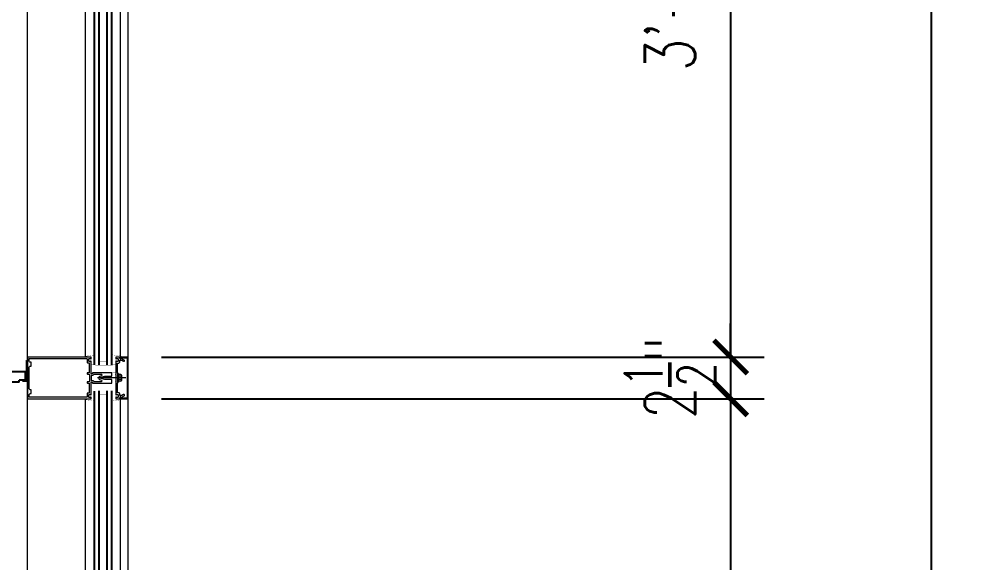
# Model space of a CAD drawing. Header units: inches. Extents: x 3850 to 5846, y -3 to 909.
# Drawn here: x 4793.8 to 4851.4, y 346.2 to 378.7 of the extents above; entities that cross this region are included whole.
import ezdxf

# ---------------------------------------------------------------- set-up
doc = ezdxf.new("R2010")
doc.units = ezdxf.units.IN
doc.header["$LTSCALE"] = 0.5
doc.header["$MEASUREMENT"] = 0
doc.layers.get('0').update_dxf_attribs({"lineweight": 18})
doc.layers.get('Defpoints').update_dxf_attribs({"color": 140, "lineweight": 18})
for name, color, linetype, lineweight in [('A-Anno-Dims', 211, 'Continuous', 18), ('A-Detl-Fine', 90, 'Continuous', 18), ('A-Detl-Medm', 31, 'Continuous', 25), ('A-Detl-Thin', 150, 'Continuous', 18), ('A-Detl-Wide', 213, 'Continuous', 50)]:
    doc.layers.add(name, color=color, linetype=linetype, lineweight=lineweight)
doc.styles.add('Arch-Dim', font='romans.shx', dxfattribs={"width": 0.75})
doc.dimstyles.new('Aec-Arch-I-96', dxfattribs={"dimscale": 96, "dimtxt": 0.09375, "dimasz": 0.0625, "dimexe": 0.0625, "dimexo": 0.0625, "dimgap": 0.03125, "dimtad": 1, "dimdec": 4, "dimzin": 3, "dimdsep": 46, "dimlunit": 4, "dimtxsty": 'Arch-Dim', "dimblk": 'ARCHTICK', "dimcen": 0.09375, "dimazin": 2, "dimtfac": 0.75, "dimtdec": 4, "dimtix": 1, "dimtmove": 2, "dimatfit": 2, "dimfxl": 1, "dimtolj": 1, "dimtzin": 0, "dimarcsym": 0})

# ---------------------------------------------------------------- blocks, each defined once
blk = doc.blocks.new('_ArchTick')
at = {"color": 0, "linetype": 'ByBlock', "const_width": 0.15}
blk.add_lwpolyline([(-0.5, -0.5), (0.5, 0.5)], dxfattribs=at)
blk = doc.blocks.new('*D153')
at = {"layer": 'A-Anno-Dims', "color": 0, "lineweight": -2, "transparency": 16777216}
for p, q in [((4802.32, 409.004), (4850.32, 409.004)), ((4848.32, 249.002), (4848.32, 409.004)), ((4802.32, 249.002), (4850.32, 249.002))]:
    blk.add_line(p, q, dxfattribs=at)
at = {"layer": 'Defpoints', "color": 0, "transparency": 16777216}
for p in [(4800.32, 409.004), (4848.32, 409.004), (4800.32, 249.002)]:
    blk.add_point(p, dxfattribs=at)
at = {"layer": 'A-Anno-Dims', "color": 0, "lineweight": -2, "transparency": 16777216, "xscale": 2, "yscale": 2, "zscale": 2}
for p, rotation in [((4848.32, 409.004), 90), ((4848.32, 249.002), 270)]:
    blk.add_blockref('_ArchTick', p, dxfattribs=dict(at, rotation=rotation))
at = {"layer": 'A-Anno-Dims', "color": 0, "transparency": 16777216, "insert": (4845.535, 329.003), "char_height": 3, "attachment_point": 5, "rotation": 90, "style": 'Arch-Dim'}
blk.add_mtext('\\A1;13\'-4"', dxfattribs=at)
blk = doc.blocks.new('*D157')
at = {"layer": 'A-Anno-Dims', "color": 0, "lineweight": -2, "transparency": 16777216}
for p, q in [((4802.32, 810.25), (4862.321, 810.25)), ((4860.321, 57), (4860.321, 810.25)), ((4802.32, 57), (4862.321, 57))]:
    blk.add_line(p, q, dxfattribs=at)
at = {"layer": 'Defpoints', "color": 0, "transparency": 16777216}
for p in [(4800.32, 810.25), (4860.321, 810.25), (4800.32, 57)]:
    blk.add_point(p, dxfattribs=at)
at = {"layer": 'A-Anno-Dims', "color": 0, "lineweight": -2, "transparency": 16777216, "xscale": 2, "yscale": 2, "zscale": 2}
for p, rotation in [((4860.321, 810.25), 90), ((4860.321, 57), 270)]:
    blk.add_blockref('_ArchTick', p, dxfattribs=dict(at, rotation=rotation))
at = {"layer": 'A-Anno-Dims', "color": 0, "transparency": 16777216, "insert": (4856.696, 433.625), "char_height": 3, "attachment_point": 5, "rotation": 90, "style": 'Arch-Dim'}
blk.add_mtext('\\A1;62\'-9{\\H0.750000x;\\S1/4;}"', dxfattribs=at)
blk = doc.blocks.new('*D160')
at = {"layer": 'A-Detl-Wide', "color": 0, "lineweight": -2, "transparency": 16777216}
for p, q in [((4802.32, 403), (4838.32, 403)), ((4836.32, 403), (4836.32, 358.503)), ((4802.32, 358.503), (4838.32, 358.503))]:
    blk.add_line(p, q, dxfattribs=at)
at = {"layer": 'Defpoints', "color": 0, "transparency": 16777216}
for p in [(4800.32, 403), (4800.32, 358.503), (4836.32, 358.503)]:
    blk.add_point(p, dxfattribs=at)
at = {"layer": 'A-Detl-Wide', "color": 0, "lineweight": -2, "transparency": 16777216, "xscale": 2, "yscale": 2, "zscale": 2}
for p, rotation in [((4836.32, 403), 90), ((4836.32, 358.503), 270)]:
    blk.add_blockref('_ArchTick', p, dxfattribs=dict(at, rotation=rotation))
at = {"layer": 'A-Detl-Wide', "color": 0, "transparency": 16777216, "insert": (4832.695, 380.751), "char_height": 3, "attachment_point": 5, "rotation": 90, "style": 'Arch-Dim'}
blk.add_mtext('\\A1;3\'-8{\\H0.750000x;\\S1/2;}"', dxfattribs=at)
blk = doc.blocks.new('*D161')
at = {"layer": 'A-Detl-Wide', "color": 0, "lineweight": -2, "transparency": 16777216}
for p, q in [((4836.32, 358.503), (4836.32, 360.503)), ((4802.32, 358.503), (4838.32, 358.503)), ((4836.32, 358.503), (4836.32, 356.003)), ((4802.32, 356.003), (4838.32, 356.003)), ((4836.32, 356.003), (4836.32, 354.003))]:
    blk.add_line(p, q, dxfattribs=at)
at = {"layer": 'Defpoints', "color": 0, "transparency": 16777216}
for p in [(4800.32, 358.503), (4800.32, 356.003), (4836.32, 356.003)]:
    blk.add_point(p, dxfattribs=at)
at = {"layer": 'A-Detl-Wide', "color": 0, "lineweight": -2, "transparency": 16777216, "xscale": 2, "yscale": 2, "zscale": 2}
for p, rotation in [((4836.32, 358.503), 270), ((4836.32, 356.003), 90)]:
    blk.add_blockref('_ArchTick', p, dxfattribs=dict(at, rotation=rotation))
at = {"layer": 'A-Detl-Wide', "color": 0, "transparency": 16777216, "insert": (4832.695, 357.253), "char_height": 3, "attachment_point": 5, "rotation": 90, "style": 'Arch-Dim'}
blk.add_mtext('\\A1;2{\\H0.750000x;\\S1/2;}"', dxfattribs=at)
blk = doc.blocks.new('*D162')
at = {"layer": 'A-Detl-Wide', "color": 0, "lineweight": -2, "transparency": 16777216}
for p, q in [((4802.32, 356.003), (4838.32, 356.003)), ((4836.32, 356.003), (4836.32, 282)), ((4802.32, 282), (4838.32, 282))]:
    blk.add_line(p, q, dxfattribs=at)
at = {"layer": 'Defpoints', "color": 0, "transparency": 16777216}
for p in [(4800.32, 356.003), (4800.32, 282), (4836.32, 282)]:
    blk.add_point(p, dxfattribs=at)
at = {"layer": 'A-Detl-Wide', "color": 0, "lineweight": -2, "transparency": 16777216, "xscale": 2, "yscale": 2, "zscale": 2}
for p, rotation in [((4836.32, 356.003), 90), ((4836.32, 282), 270)]:
    blk.add_blockref('_ArchTick', p, dxfattribs=dict(at, rotation=rotation))
at = {"layer": 'A-Detl-Wide', "color": 0, "transparency": 16777216, "insert": (4833.534, 319.001), "char_height": 3, "attachment_point": 5, "rotation": 90, "style": 'Arch-Dim'}
blk.add_mtext('\\A1;6\'-2"', dxfattribs=at)

msp = doc.modelspace()

# ---------------------------------------------------------------- linework, layer by layer
at = {"layer": 'A-Detl-Fine'}
for p, q in [((4797.78015, 358.56169), (4797.78003, 402.93959)), ((4799.85966, 358.56169), (4799.85954, 402.93959)), ((4797.83821, 358.56169), (4797.83821, 358.50268)), ((4799.87035, 358.56169), (4799.87035, 358.5009)), ((4799.75598, 357.50949), (4799.71598, 357.50949)), ((4799.71598, 357.50949), (4799.71598, 357.00949)), ((4799.75598, 357.50949), (4799.75598, 357.00949)), ((4799.89566, 357.4624), (4799.75598, 357.4624)), ((4800.18169, 357.25268), (4798.48788, 357.25268)), ((4799.75598, 357.00949), (4799.71598, 357.00949)), ((4799.89566, 357.36095), (4799.75598, 357.36095)), ((4799.89566, 357.15803), (4799.75598, 357.15803)), ((4799.89566, 357.05657), (4799.75598, 357.05657)), ((4799.89958, 357.44608), (4799.89958, 357.07289)), ((4799.91829, 357.44608), (4799.89958, 357.44608)), ((4799.91829, 357.07289), (4799.89958, 357.07289)), ((4799.93058, 357.41167), (4799.93058, 357.1073)), ((4797.78042, 282.06037), (4797.78016, 355.94367)), ((4797.83821, 355.94367), (4797.83821, 356.00268)), ((4799.85993, 282.06037), (4799.85967, 355.94367)), ((4799.87035, 355.94367), (4799.87035, 356.00446))]:
    msp.add_line(p, q, dxfattribs=at)
at = {"layer": 'A-Detl-Fine', "const_width": 0.01111}
for points in [[(4798.36592, 358.63647), (4797.83821, 358.56169)], [(4799.34265, 358.63647), (4799.87035, 358.56169)], [(4798.1216, 358.03399), (4798.36592, 358.03399)], [(4799.58696, 358.03399), (4799.34265, 358.03399)], [(4799.34289, 357.55855), (4799.58719, 357.55855)], [(4799.58719, 356.94681), (4799.34289, 356.94681)], [(4798.1216, 356.47137), (4798.36592, 356.47137)], [(4799.58696, 356.47137), (4799.34265, 356.47137)], [(4798.36592, 355.86889), (4797.83821, 355.94367)], [(4799.34265, 355.86889), (4799.87035, 355.94367)]]:
    msp.add_lwpolyline(points, dxfattribs=at)
at = {"layer": 'A-Detl-Fine', "linetype": 'Continuous', "const_width": 0.01111}
for points in [[(4799.34289, 357.49748), (4799.34289, 357.55855)], [(4799.34289, 356.94681), (4799.34289, 357.0079)]]:
    msp.add_lwpolyline(points, dxfattribs=at)
at = {"layer": 'A-Detl-Fine'}
for centre, radius, start, end in [((4799.87627, 357.41167), 0.05431, 290.9107, 69.0893), ((4799.76573, 357.25949), 0.16485, 322.0123, 37.9877), ((4799.87627, 357.1073), 0.05431, 290.9107, 69.0893)]:
    msp.add_arc(centre, radius, start, end, dxfattribs=at)
at = {"layer": 'A-Detl-Medm', "linetype": 'Continuous'}
for p, q in [((4798.31991, 358.03399), (4798.31978, 403.49998)), ((4798.56978, 403.49998), (4798.56991, 358.01407)), ((4799.06991, 358.01407), (4799.06978, 403.49998)), ((4799.31978, 403.49998), (4799.31991, 358.01407)), ((4798.32017, 281.49998), (4798.31991, 356.47137)), ((4798.56991, 356.49129), (4798.57017, 281.49998)), ((4799.07017, 281.49998), (4799.06991, 356.49129)), ((4799.31991, 356.49129), (4799.32017, 281.49998))]:
    msp.add_line(p, q, dxfattribs=at)
at = {"layer": 'A-Detl-Medm'}
for p, q in [((4794.19447, 357.62498), (4768.92647, 357.62498)), ((4794.19447, 357.12798), (4794.19447, 357.62498)), ((4793.81947, 356.99998), (4769.30147, 356.99998)), ((4794.19447, 357.12798), (4793.81947, 357.12798)), ((4793.81947, 356.99998), (4793.81947, 357.12798))]:
    msp.add_line(p, q, dxfattribs=at)
msp.add_lwpolyline([(4794.22572, 358.31248), (4794.25697, 358.28123), (4794.25697, 357.06248), (4794.00697, 357.06248)], dxfattribs=at)
at = {"layer": 'A-Detl-Medm', "linetype": 'Continuous', "const_width": 0.01111}
for points in [[(4798.60997, 358.25837), (4799.09858, 358.25837)], [(4798.36567, 358.01407), (4799.34289, 358.01407)], [(4798.36567, 356.49129), (4799.34289, 356.49129)], [(4798.60997, 356.247), (4799.09858, 356.247)]]:
    msp.add_lwpolyline(points, dxfattribs=at)
at = {"layer": 'A-Detl-Thin'}
for p, q in [((4794.31949, 281.99998), (4794.31993, 401.9566)), ((4800.32017, 281.99998), (4800.31978, 401.95663)), ((4798.10183, 358.50268), (4794.3198, 358.50268)), ((4794.3198, 358.50268), (4794.3198, 356.00268)), ((4794.41752, 358.2486), (4794.41752, 358.40495)), ((4794.41752, 358.40495), (4797.84775, 358.40495)), ((4794.41756, 358.2486), (4794.41752, 358.2486)), ((4794.42555, 358.21902), (4794.41756, 358.2486)), ((4794.44658, 358.19798), (4794.42555, 358.21902)), ((4794.47616, 358.18998), (4794.44658, 358.19798)), ((4794.47616, 358.18996), (4794.47616, 358.18998)), ((4794.5348, 358.18996), (4794.47616, 358.18996)), ((4794.5348, 357.96031), (4794.5348, 358.18996)), ((4797.84775, 358.40495), (4797.84775, 358.40493)), ((4797.84775, 358.40493), (4797.86254, 358.40094)), ((4797.86254, 358.40094), (4797.87305, 358.39043)), ((4797.87305, 358.39043), (4797.87704, 358.37564)), ((4797.87704, 358.37564), (4797.87706, 358.37564)), ((4797.87706, 358.37564), (4797.87706, 358.1753)), ((4797.87706, 358.1753), (4797.87708, 358.1753)), ((4797.87708, 358.1753), (4797.87975, 358.16545)), ((4797.87975, 358.16545), (4797.88676, 358.15845)), ((4797.88676, 358.15845), (4797.8966, 358.15579)), ((4797.8966, 358.15579), (4797.8966, 358.15575)), ((4797.8966, 358.15575), (4797.99922, 358.15575)), ((4797.97479, 358.28378), (4797.97479, 358.36977)), ((4797.97479, 358.36977), (4797.97481, 358.36977)), ((4797.97481, 358.28378), (4797.97479, 358.28378)), ((4797.97481, 358.36977), (4797.98146, 358.39442)), ((4797.98146, 358.25912), (4797.97481, 358.28378)), ((4797.98146, 358.39442), (4797.99899, 358.41196)), ((4797.99899, 358.24159), (4797.98146, 358.25912)), ((4797.99899, 358.41196), (4798.02364, 358.41862)), ((4798.02364, 358.23493), (4797.99899, 358.24159)), ((4797.99922, 358.15575), (4797.99922, 357.55855)), ((4798.02364, 358.41862), (4798.03391, 358.41862)), ((4798.02364, 358.23491), (4798.02364, 358.23493)), ((4798.03391, 358.23491), (4798.02364, 358.23491)), ((4798.03391, 358.41862), (4798.03391, 358.4186)), ((4798.03391, 358.4186), (4798.05681, 358.41559)), ((4798.03393, 358.23493), (4798.03391, 358.23491)), ((4798.05686, 358.23796), (4798.03393, 358.23493)), ((4798.05681, 358.41559), (4798.07797, 358.40679)), ((4798.07803, 358.24677), (4798.05686, 358.23796)), ((4798.07797, 358.40679), (4798.09627, 358.39268)), ((4798.09633, 358.26091), (4798.07803, 358.24677)), ((4798.09627, 358.39268), (4798.09633, 358.3927)), ((4798.09633, 358.3927), (4798.10691, 358.38834)), ((4798.10691, 358.2652), (4798.09633, 358.26085)), ((4798.09633, 358.26085), (4798.09633, 358.26091)), ((4798.10183, 358.50264), (4798.10183, 358.50268)), ((4798.11167, 358.49998), (4798.10183, 358.50264)), ((4798.10691, 358.38834), (4798.1169, 358.39247)), ((4798.1169, 358.26108), (4798.10691, 358.2652)), ((4798.11867, 358.49298), (4798.11167, 358.49998)), ((4798.1169, 358.39247), (4798.12134, 358.403)), ((4798.12134, 358.25055), (4798.1169, 358.26108)), ((4798.12134, 358.48313), (4798.11867, 358.49298)), ((4798.12138, 358.48313), (4798.12134, 358.48313)), ((4798.12134, 358.403), (4798.12138, 358.403)), ((4798.12138, 358.25055), (4798.12134, 358.25055)), ((4798.12138, 358.403), (4798.12138, 358.48313)), ((4798.12138, 357.90657), (4798.12138, 358.25055)), ((4799.82761, 358.44404), (4799.82759, 358.44404)), ((4799.82759, 358.44404), (4799.82759, 358.42449)), ((4799.82759, 358.42449), (4799.82763, 358.42449)), ((4799.83564, 358.47361), (4799.82761, 358.44404)), ((4799.82763, 358.42449), (4799.83296, 358.40478)), ((4799.83296, 358.40478), (4799.84698, 358.39077)), ((4799.85666, 358.49463), (4799.83564, 358.47361)), ((4799.84698, 358.39077), (4799.86669, 358.38544)), ((4799.88623, 358.50264), (4799.85666, 358.49463)), ((4799.86669, 358.38544), (4799.8864, 358.39078)), ((4800.32012, 358.50268), (4799.88623, 358.50268)), ((4799.88623, 358.50268), (4799.88623, 358.50264)), ((4799.8864, 358.39078), (4799.90041, 358.40479)), ((4799.90041, 358.40479), (4799.90574, 358.42449)), ((4799.90574, 358.42449), (4799.90576, 358.42449)), ((4799.90576, 358.42449), (4799.90576, 358.4538)), ((4799.90576, 358.4538), (4800.26148, 358.4538)), ((4800.26148, 358.4538), (4800.26148, 356.05154)), ((4800.32012, 356.00268), (4800.32012, 358.50268)), ((4794.41752, 356.60367), (4794.41752, 357.90167)), ((4794.41752, 357.90167), (4794.41756, 357.90167)), ((4794.41756, 357.90167), (4794.42555, 357.93126)), ((4794.42555, 357.93126), (4794.44658, 357.95229)), ((4794.44658, 357.95229), (4794.47616, 357.96029)), ((4794.47616, 357.96029), (4794.47616, 357.96031)), ((4794.47616, 357.96031), (4794.5348, 357.96031)), ((4797.8771, 357.53901), (4797.87706, 357.53901)), ((4797.87706, 357.53901), (4797.87706, 357.49991)), ((4797.87706, 357.49991), (4797.87708, 357.49991)), ((4797.87708, 357.49991), (4797.87975, 357.49007)), ((4797.87976, 357.54885), (4797.8771, 357.53901)), ((4797.87975, 357.49007), (4797.88676, 357.48307)), ((4797.88676, 357.55586), (4797.87976, 357.54885)), ((4797.8966, 357.55853), (4797.88676, 357.55586)), ((4797.88676, 357.48307), (4797.8966, 357.48041)), ((4797.99922, 357.55855), (4797.8966, 357.55855)), ((4797.8966, 357.55855), (4797.8966, 357.55853)), ((4797.8966, 357.48041), (4797.8966, 357.48039)), ((4797.8966, 357.48039), (4798.02364, 357.48039)), ((4798.02364, 357.48039), (4798.02364, 357.025)), ((4798.10671, 357.89191), (4798.12138, 357.90657)), ((4798.12138, 357.87725), (4798.10671, 357.89191)), ((4798.12138, 357.5097), (4798.12138, 357.87725)), ((4798.12271, 357.50477), (4798.12138, 357.5097)), ((4798.12621, 357.50127), (4798.12271, 357.50477)), ((4798.13114, 357.49993), (4798.12621, 357.50127)), ((4798.13114, 357.49991), (4798.13114, 357.49993)), ((4798.18587, 357.49991), (4798.13114, 357.49991)), ((4798.19079, 357.50127), (4798.18587, 357.49995)), ((4798.18587, 357.49995), (4798.18587, 357.49991)), ((4798.19429, 357.50477), (4798.19079, 357.50127)), ((4798.19561, 357.5097), (4798.19429, 357.50477)), ((4798.19563, 357.5097), (4798.19561, 357.5097)), ((4798.19565, 357.54879), (4798.19563, 357.54879)), ((4798.19563, 357.54879), (4798.19563, 357.5097)), ((4798.19699, 357.55371), (4798.19565, 357.54879)), ((4798.20049, 357.55721), (4798.19699, 357.55371)), ((4798.20541, 357.55855), (4798.20049, 357.55721)), ((4799.34289, 357.55855), (4798.20541, 357.55855)), ((4798.28161, 357.46088), (4798.25763, 357.42967)), ((4798.28161, 357.46084), (4798.28161, 357.46088)), ((4798.73456, 357.46084), (4798.28161, 357.46084)), ((4798.73456, 357.4608), (4798.73456, 357.46084)), ((4798.7591, 357.44784), (4798.73456, 357.4608)), ((4799.34289, 357.51946), (4799.34289, 357.55855)), ((4799.35756, 357.50481), (4799.34289, 357.51946)), ((4799.34289, 357.49015), (4799.35756, 357.50481)), ((4799.34289, 357.41881), (4799.34289, 357.49015)), ((4797.8771, 357.00545), (4797.87706, 357.00545)), ((4797.87706, 357.00545), (4797.87706, 356.96636)), ((4797.87706, 356.96636), (4797.87708, 356.96636)), ((4797.87708, 356.96636), (4797.87975, 356.95651)), ((4797.87976, 357.0153), (4797.8771, 357.00545)), ((4797.87975, 356.95651), (4797.88676, 356.94951)), ((4797.88676, 357.0223), (4797.87976, 357.0153)), ((4797.8966, 357.02498), (4797.88676, 357.0223)), ((4797.88676, 356.94951), (4797.8966, 356.94685)), ((4798.02364, 357.025), (4797.8966, 357.025)), ((4797.8966, 357.025), (4797.8966, 357.02498)), ((4797.8966, 356.94685), (4797.8966, 356.94681)), ((4797.8966, 356.94681), (4797.99922, 356.94681)), ((4797.99922, 356.94681), (4797.99922, 356.34959)), ((4798.18587, 357.4022), (4798.12138, 357.4022)), ((4798.12138, 357.4022), (4798.12138, 357.10318)), ((4798.12138, 357.10318), (4798.18587, 357.10318)), ((4798.12138, 356.99568), (4798.12271, 357.00061)), ((4798.12138, 356.6281), (4798.12138, 356.99568)), ((4798.12271, 357.00061), (4798.12621, 357.00411)), ((4798.12621, 357.00411), (4798.13114, 357.00545)), ((4798.13114, 357.00545), (4798.18587, 357.00545)), ((4798.18587, 357.10318), (4798.18585, 357.10316)), ((4798.18585, 357.10316), (4798.22454, 357.09599)), ((4798.1859, 357.40222), (4798.18587, 357.4022)), ((4798.18587, 357.00545), (4798.18587, 357.00543)), ((4798.18587, 357.00543), (4798.19079, 357.00411)), ((4798.2246, 357.40942), (4798.1859, 357.40222)), ((4798.19079, 357.00411), (4798.19429, 357.00061)), ((4798.19429, 357.00061), (4798.19561, 356.99568)), ((4798.19561, 356.99568), (4798.19563, 356.99568)), ((4798.19563, 356.99568), (4798.19563, 356.95659)), ((4798.19563, 356.95659), (4798.19565, 356.95659)), ((4798.19565, 356.95659), (4798.19699, 356.95167)), ((4798.19699, 356.95167), (4798.20049, 356.94818)), ((4798.20049, 356.94818), (4798.20541, 356.94685)), ((4798.20541, 356.94685), (4798.20541, 356.94681)), ((4798.20541, 356.94681), (4799.34289, 356.94681)), ((4798.22454, 357.09599), (4798.25759, 357.07577)), ((4798.25763, 357.42967), (4798.2246, 357.40942)), ((4798.25759, 357.07577), (4798.2816, 357.04458)), ((4798.2816, 357.04458), (4798.28161, 357.04454)), ((4798.28161, 357.04454), (4798.73456, 357.04454)), ((4798.58276, 357.27754), (4798.59968, 357.32446)), ((4798.58276, 357.22783), (4798.58276, 357.27754)), ((4798.59968, 357.1809), (4798.58276, 357.22783)), ((4798.59968, 357.32446), (4798.63351, 357.36303)), ((4798.63351, 357.14233), (4798.59968, 357.1809)), ((4798.63351, 357.36303), (4798.68426, 357.38767)), ((4798.68426, 357.11769), (4798.63351, 357.14233)), ((4798.68185, 357.26976), (4798.70955, 357.29327)), ((4798.68185, 357.2356), (4798.68185, 357.26976)), ((4798.70955, 357.21209), (4798.68185, 357.2356)), ((4798.68424, 357.38769), (4798.74213, 357.40319)), ((4798.68426, 357.38767), (4798.68424, 357.38769)), ((4798.74213, 357.10217), (4798.68424, 357.11769)), ((4798.68424, 357.11769), (4798.68426, 357.11769)), ((4798.70955, 357.29329), (4798.92268, 357.35041)), ((4798.70955, 357.29327), (4798.70955, 357.29329)), ((4798.70955, 357.21207), (4798.70955, 357.21209)), ((4798.92268, 357.15497), (4798.70955, 357.21207)), ((4798.73456, 357.04456), (4798.7591, 357.05753)), ((4798.73456, 357.04454), (4798.73456, 357.04456)), ((4798.74213, 357.40319), (4798.74215, 357.40321)), ((4798.74213, 357.10215), (4798.74213, 357.10217)), ((4798.76249, 357.08328), (4798.74213, 357.10215)), ((4798.74215, 357.40321), (4798.7625, 357.4221)), ((4798.7625, 357.4221), (4798.7591, 357.44784)), ((4798.7591, 357.05753), (4798.76249, 357.08328)), ((4798.92268, 357.35041), (4799.34289, 357.35041)), ((4799.34289, 357.15497), (4798.92268, 357.15497)), ((4799.35756, 357.40415), (4799.34289, 357.41881)), ((4799.34289, 357.3895), (4799.35756, 357.40415)), ((4799.34289, 357.35041), (4799.34289, 357.3895)), ((4799.34289, 357.11588), (4799.34289, 357.15497)), ((4799.35756, 357.10121), (4799.34289, 357.11588)), ((4799.34289, 357.08655), (4799.35756, 357.10121)), ((4799.34289, 357.01523), (4799.34289, 357.08655)), ((4799.35756, 357.00057), (4799.34289, 357.01523)), ((4799.34289, 356.9859), (4799.35756, 357.00057)), ((4799.34289, 356.94681), (4799.34289, 356.9859)), ((4794.41756, 356.60367), (4794.41752, 356.60367)), ((4794.42555, 356.57408), (4794.41756, 356.60367)), ((4794.44658, 356.55305), (4794.42555, 356.57408)), ((4794.42555, 356.28634), (4794.44658, 356.30738)), ((4794.47616, 356.54505), (4794.44658, 356.55305)), ((4794.44658, 356.30738), (4794.47616, 356.31538)), ((4794.47616, 356.54503), (4794.47616, 356.54505)), ((4794.5348, 356.54503), (4794.47616, 356.54503)), ((4794.47616, 356.31538), (4794.47616, 356.3154)), ((4794.47616, 356.3154), (4794.5348, 356.3154)), ((4794.5348, 356.3154), (4794.5348, 356.54503)), ((4797.8771, 356.33004), (4797.87706, 356.33004)), ((4797.87706, 356.33004), (4797.87706, 356.12972)), ((4797.87976, 356.33989), (4797.8771, 356.33004)), ((4797.88676, 356.34689), (4797.87976, 356.33989)), ((4797.8966, 356.34957), (4797.88676, 356.34689)), ((4797.99922, 356.34959), (4797.8966, 356.34959)), ((4797.8966, 356.34959), (4797.8966, 356.34957)), ((4798.10671, 356.61345), (4798.12138, 356.6281)), ((4798.12138, 356.59879), (4798.10671, 356.61345)), ((4798.12138, 356.2548), (4798.12138, 356.59879)), ((4794.3198, 356.00268), (4798.10183, 356.00268)), ((4794.41752, 356.10041), (4794.41752, 356.25676)), ((4794.41752, 356.25676), (4794.41756, 356.25676)), ((4797.84775, 356.10041), (4794.41752, 356.10041)), ((4794.41756, 356.25676), (4794.42555, 356.28634)), ((4797.86255, 356.10443), (4797.84775, 356.10043)), ((4797.84775, 356.10043), (4797.84775, 356.10041)), ((4797.87306, 356.11494), (4797.86255, 356.10443)), ((4797.87704, 356.12972), (4797.87306, 356.11494)), ((4797.87706, 356.12972), (4797.87704, 356.12972)), ((4797.97479, 356.13557), (4797.97479, 356.22158)), ((4797.97479, 356.22158), (4797.97481, 356.22158)), ((4797.97481, 356.13557), (4797.97479, 356.13557)), ((4797.97481, 356.22158), (4797.98146, 356.24624)), ((4797.98146, 356.11092), (4797.97481, 356.13557)), ((4797.98146, 356.24624), (4797.99899, 356.26377)), ((4797.99899, 356.09338), (4797.98146, 356.11092)), ((4797.99899, 356.26377), (4798.02364, 356.27043)), ((4798.02364, 356.08672), (4797.99899, 356.09338)), ((4798.02364, 356.27043), (4798.03391, 356.27043)), ((4798.03391, 356.08672), (4798.02364, 356.08672)), ((4798.03391, 356.27043), (4798.03391, 356.27042)), ((4798.03391, 356.27042), (4798.05681, 356.2674)), ((4798.03393, 356.08674), (4798.03391, 356.08672)), ((4798.05686, 356.08977), (4798.03393, 356.08674)), ((4798.05681, 356.2674), (4798.07797, 356.2586)), ((4798.07803, 356.09858), (4798.05686, 356.08977)), ((4798.07797, 356.2586), (4798.09627, 356.24449)), ((4798.09633, 356.11272), (4798.07803, 356.09858)), ((4798.09627, 356.24449), (4798.09633, 356.24449)), ((4798.09633, 356.24449), (4798.10691, 356.24014)), ((4798.10691, 356.11702), (4798.09633, 356.11266)), ((4798.09633, 356.11266), (4798.09633, 356.11272)), ((4798.10183, 356.00272), (4798.11167, 356.00538)), ((4798.10183, 356.00268), (4798.10183, 356.00272)), ((4798.10691, 356.24014), (4798.1169, 356.24426)), ((4798.1169, 356.11289), (4798.10691, 356.11702)), ((4798.11167, 356.00538), (4798.11867, 356.01238)), ((4798.1169, 356.24426), (4798.12134, 356.2548)), ((4798.12134, 356.10236), (4798.1169, 356.11289)), ((4798.11867, 356.01238), (4798.12134, 356.02223)), ((4798.12134, 356.2548), (4798.12138, 356.2548)), ((4798.12138, 356.10236), (4798.12134, 356.10236)), ((4798.12134, 356.02223), (4798.12138, 356.02223)), ((4798.12138, 356.02223), (4798.12138, 356.10236)), ((4799.82763, 356.08087), (4799.82759, 356.08087)), ((4799.82759, 356.08087), (4799.82759, 356.06132)), ((4799.82759, 356.06132), (4799.82763, 356.06132)), ((4799.83296, 356.10057), (4799.82763, 356.08087)), ((4799.82763, 356.06132), (4799.83564, 356.03175)), ((4799.84698, 356.11458), (4799.83296, 356.10057)), ((4799.83564, 356.03175), (4799.85666, 356.01073)), ((4799.86669, 356.11992), (4799.84698, 356.11458)), ((4799.85666, 356.01073), (4799.88623, 356.00272)), ((4799.88623, 356.00272), (4799.85666, 356.01073)), ((4799.88639, 356.11459), (4799.86669, 356.11992)), ((4799.88623, 356.00272), (4799.88623, 356.00268)), ((4799.88623, 356.00268), (4799.88623, 356.00272)), ((4799.88623, 356.00268), (4800.32012, 356.00268)), ((4799.9004, 356.10058), (4799.88639, 356.11459)), ((4799.90574, 356.08087), (4799.9004, 356.10058)), ((4799.90576, 356.08087), (4799.90574, 356.08087)), ((4799.90576, 356.05154), (4799.90576, 356.08087)), ((4800.26148, 356.05154), (4799.90576, 356.05154))]:
    msp.add_line(p, q, dxfattribs=at)
msp.add_lwpolyline([(4800.05234, 358.24789), (4800.05236, 358.24791), (4800.07211, 358.24268), (4800.09124, 358.24782), (4800.10573, 358.26222), (4800.11095, 358.28196), (4800.10582, 358.30109), (4800.09142, 358.31558), (4800.09144, 358.3156), (4799.91298, 358.41862), (4799.91296, 358.41866), (4799.88045, 358.38711), (4799.83857, 358.39398), (4799.81785, 358.43426), (4799.81781, 358.43426), (4799.81781, 358.47335), (4799.81779, 358.47335), (4799.81379, 358.48814), (4799.80328, 358.49864), (4799.7885, 358.50264), (4799.7885, 358.50268), (4799.60673, 358.50268), (4799.60673, 358.50264), (4799.59689, 358.49998), (4799.58989, 358.49298), (4799.58723, 358.48313), (4799.58719, 358.48313), (4799.58719, 358.403), (4799.58721, 358.403), (4799.59166, 358.39247), (4799.60165, 358.38834), (4799.61223, 358.3927), (4799.61227, 358.39264), (4799.63056, 358.40677), (4799.65172, 358.41557), (4799.67465, 358.4186), (4799.67465, 358.41862), (4799.68492, 358.41862), (4799.68492, 358.4186), (4799.70956, 358.41196), (4799.72709, 358.39443), (4799.73375, 358.36977), (4799.73377, 358.36977), (4799.73377, 358.28378), (4799.73375, 358.28378), (4799.72711, 358.25914), (4799.70958, 358.24161), (4799.68492, 358.23494), (4799.68492, 358.23491), (4799.67465, 358.23491), (4799.67465, 358.23493), (4799.65174, 358.23795), (4799.63057, 358.24675), (4799.61227, 358.26089), (4799.61223, 358.26085), (4799.60165, 358.2652), (4799.59166, 358.26108), (4799.58723, 358.25055), (4799.58719, 358.25055), (4799.58719, 357.47257), (4799.57254, 357.45791), (4799.58719, 357.44324), (4799.58719, 357.06212), (4799.57254, 357.04748), (4799.58719, 357.03281), (4799.58719, 356.2548), (4799.58721, 356.2548), (4799.59166, 356.24426), (4799.60165, 356.24014), (4799.61223, 356.24449), (4799.61227, 356.24445), (4799.63056, 356.25858), (4799.65172, 356.26739), (4799.67465, 356.27042), (4799.67465, 356.27043), (4799.68492, 356.27043), (4799.68492, 356.27042), (4799.70956, 356.26377), (4799.72709, 356.24624), (4799.73375, 356.22158), (4799.73377, 356.22158), (4799.73377, 356.13557), (4799.73375, 356.13557), (4799.72711, 356.11093), (4799.70958, 356.0934), (4799.68492, 356.08674), (4799.68492, 356.08672), (4799.67465, 356.08672), (4799.67465, 356.08674), (4799.65174, 356.08976), (4799.63057, 356.09857), (4799.61227, 356.1127), (4799.61223, 356.11266), (4799.60165, 356.11702), (4799.59166, 356.11289), (4799.58723, 356.10236), (4799.58719, 356.10236), (4799.58719, 356.02223), (4799.58723, 356.02223), (4799.58989, 356.01238), (4799.59689, 356.00538), (4799.60673, 356.00272), (4799.60673, 356.00268), (4799.7885, 356.00268), (4799.7885, 356.0027), (4799.80329, 356.0067), (4799.8138, 356.01721), (4799.81779, 356.03199), (4799.81781, 356.03199), (4799.81781, 356.07108), (4799.81785, 356.07108), (4799.83856, 356.11136), (4799.88043, 356.11825), (4799.91296, 356.08672), (4799.91298, 356.08672), (4800.09144, 356.18976), (4800.09144, 356.1898), (4800.10583, 356.20428), (4800.11095, 356.22341), (4800.10571, 356.24314), (4800.09123, 356.25755), (4800.0721, 356.26268), (4800.05236, 356.25745), (4800.05234, 356.25747), (4799.94957, 356.19812), (4799.81781, 356.19812), (4799.81781, 356.30953), (4799.81779, 356.30954), (4799.80978, 356.33911), (4799.78876, 356.36012), (4799.7592, 356.36813), (4799.7592, 356.36816), (4799.68492, 356.36816), (4799.68492, 356.93508), (4799.70934, 356.95953), (4799.70934, 357.23804), (4799.69468, 357.25268), (4799.70934, 357.26735), (4799.70934, 357.54585), (4799.68492, 357.57028), (4799.68492, 358.1372), (4799.7592, 358.1372), (4799.7592, 358.13722), (4799.78878, 358.14523), (4799.8098, 358.16626), (4799.81779, 358.19583), (4799.81781, 358.19582), (4799.81781, 358.30722), (4799.94957, 358.30722)], close=True, dxfattribs=at)

# ---------------------------------------------------------------- dimensions: what is measured, and where the dimension line sits
at = {"layer": 'A-Anno-Dims'}
for base, p1, p2, picture, middle in [((4860.32058, 810.24998), (4800.32002, 57.00008), (4800.32002, 810.24998), '*D157', (4856.69558, 433.62503)), ((4848.32036, 409.00438), (4800.32002, 249.00238), (4800.32002, 409.00438), '*D153', (4845.53464, 329.00338))]:
    dim = msp.add_linear_dim(base=base, p1=p1, p2=p2, angle=90, dimstyle='Aec-Arch-I-96', override={"dimscale": 32}, dxfattribs=at)
    dim.commit()
    dim.dimension.update_dxf_attribs({"geometry": picture, "text_midpoint": middle})
at = {"layer": 'A-Detl-Wide'}
for base, p1, p2, picture, middle in [((4836.32013, 358.50268), (4800.31991, 402.99998), (4800.32021, 358.50268), '*D160', (4832.69513, 380.75133)), ((4836.32013, 356.00268), (4800.32021, 358.50268), (4800.32021, 356.00268), '*D161', (4832.69513, 357.25268)), ((4836.32013, 281.99998), (4800.32021, 356.00268), (4800.32026, 281.99998), '*D162', (4833.53442, 319.00133))]:
    dim = msp.add_linear_dim(base=base, p1=p1, p2=p2, angle=90, dimstyle='Aec-Arch-I-96', override={"dimscale": 32}, dxfattribs=at)
    dim.commit()
    dim.dimension.update_dxf_attribs({"geometry": picture, "text_midpoint": middle})

doc.saveas('drawing.dxf')
